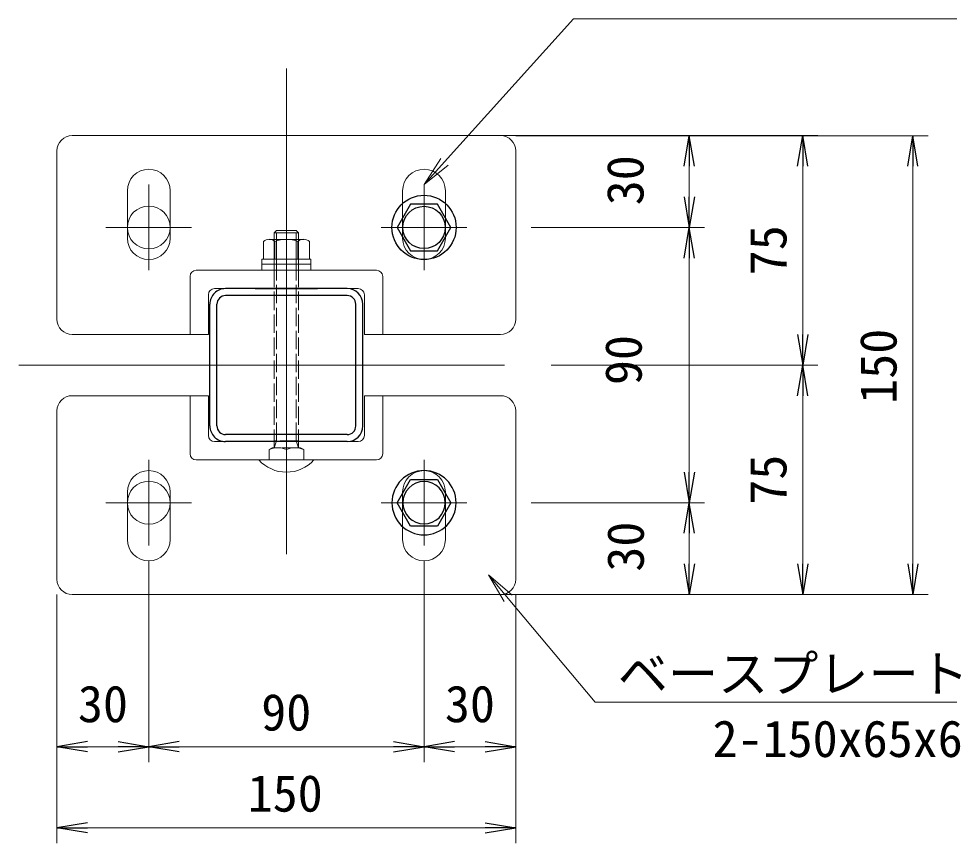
# Model space of a CAD drawing. Units: millimetres, scale not verified, with parts at other scales. Extents: x -3536 to 4864, y -2970 to 2970.
# Drawn here: x 2654 to 3887, y 182 to 1260 of the extents above; entities that cross this region are included whole.
import ezdxf
from ezdxf.enums import TextEntityAlignment as Align

# ---------------------------------------------------------------- set-up
doc = ezdxf.new("R2010")
doc.units = ezdxf.units.MM
doc.header["$LTSCALE"] = 20
doc.linetypes.add('DASHED', pattern=[7.5, 6, -1.5])
doc.linetypes.add('USER1', pattern=[50.8, 31.75, -6.35, 6.35, -6.35])
for name, color, linetype, lineweight in [('0-1_D-BMK', 2, 'USER1', 13), ('0-2_D-STR1', 1, 'Continuous', 25), ('0-3_D-STR3', 3, 'Continuous', 13), ('0-4_D-STR-TXT', 7, 'Continuous', 13), ('0-6_D-STR-DIM', 7, 'Continuous', 13), ('0-7_0', 7, 'Continuous', 25)]:
    doc.layers.add(name, color=color, linetype=linetype, lineweight=lineweight)
doc.styles.add('ＭＳ ゴシック', font='')
doc.styles.get('ＭＳ ゴシック').set_extended_font_data('MS Gothic')

# ---------------------------------------------------------------- blocks, each defined once
blk = doc.blocks.new('M10-平')
at = {"layer": '0-7_0', "color": 3}
blk.add_lwpolyline([(152.6, -88.1), (152.6, 88.1), (0, 176.2), (-152.6, 88.1), (-152.6, -88.1), (0, -176.2)], close=True, dxfattribs=at)
for radius in [210, 138.5]:
    blk.add_circle((0, 0), radius, dxfattribs=at)
blk = doc.blocks.new('_Open')
at = {"layer": '0-7_0'}
blk.add_line((-20, 3.33), (0, 0), dxfattribs=at)
blk.add_lwpolyline([(-20, -3.33), (0, 0), (-20, 0)], dxfattribs=at)
blk = doc.blocks.new('ベースプレート部品\u3000平面図')
at = {"layer": '0-3_D-STR3'}
for p, q in [((-13176.5, 106918.2), (-15976.5, 106918.2)), ((-16076.5, 106818.2), (-16076.5, 105718.2)), ((-13076.5, 105718.2), (-13076.5, 106818.2)), ((-15616.5, 106248.2), (-15616.5, 106558.2)), ((-15336.5, 106248.2), (-15336.5, 106558.2)), ((-13816.5, 106248.2), (-13816.5, 106558.2)), ((-13536.5, 106248.2), (-13536.5, 106558.2)), ((-15206.5, 105618.2), (-15206.5, 105998.2)), ((-13986.5, 106038.2), (-15166.5, 106038.2)), ((-13946.5, 105998.2), (-13946.5, 105618.2)), ((-15086.5, 105618.2), (-15086.5, 105878.2)), ((-14106.5, 105918.2), (-15046.5, 105918.2)), ((-14066.5, 105618.2), (-14066.5, 105878.2)), ((-15976.5, 105618.2), (-15084.8, 105618.2)), ((-14064.8, 105618.2), (-13176.5, 105618.2))]:
    blk.add_line(p, q, dxfattribs=at)
for centre, radius, start, end in [((-15976.5, 106818.2), 100, 90, 180), ((-13176.5, 106818.2), 100, 0, 90), ((-15476.5, 106558.2), 140, 0, 180), ((-13676.5, 106558.2), 140, 0, 180), ((-15476.5, 106248.2), 140, 180, 0), ((-13676.5, 106248.2), 140, 180, 0), ((-15166.5, 105998.2), 40, 90, 180), ((-13986.5, 105998.2), 40, 0, 90), ((-15046.5, 105878.2), 40, 90, 180), ((-14106.5, 105878.2), 40, 0, 90), ((-15976.5, 105718.2), 100, 180, 270), ((-13176.5, 105718.2), 100, 270, 0)]:
    blk.add_arc(centre, radius, start, end, dxfattribs=at)
blk = doc.blocks.new('JIS 丸頭角根ボルト(1W.1SW.1N)')
at = {"layer": '0-3_D-STR3'}
for p, q in [((91676.64, 43342.43), (91676.64, 43702.43)), ((92956.64, 43682.43), (92956.64, 43362.43)), ((92988.64, 43682.43), (92956.64, 43682.43)), ((92988.64, 43672.43), (92988.64, 43372.43)), ((92988.64, 43672.43), (93104.64, 43672.43)), ((93118.64, 43637.99), (93118.64, 43407.09)), ((92916.64, 43602.43), (93160.64, 43602.43)), ((92916.64, 43586.43), (93160.64, 43586.43)), ((92988.64, 43597.43), (93104.64, 43597.43)), ((93160.64, 43442.54), (93160.64, 43602.54)), ((93160.64, 43602.54), (93176.64, 43586.54)), ((93176.64, 43458.54), (93176.64, 43586.54)), ((92916.64, 43458.52), (93160.64, 43458.52)), ((92916.64, 43442.43), (93160.64, 43442.43)), ((92988.64, 43447.43), (93104.64, 43447.43)), ((93160.64, 43442.54), (93176.64, 43458.54)), ((92988.64, 43372.43), (93104.64, 43372.43))]:
    blk.add_line(p, q, dxfattribs=at)
at = {"layer": '0-3_D-STR3', "linetype": 'DASHED'}
for p, q in [((91676.64, 43635.43), (91744.64, 43635.43)), ((91744.64, 43635.43), (91756.64, 43614.65)), ((91756.64, 43430.22), (91756.64, 43614.65)), ((91756.64, 43602.43), (92916.64, 43602.43)), ((91756.64, 43602.43), (91800.64, 43586.43)), ((91800.64, 43442.43), (91800.64, 43602.43)), ((91800.64, 43586.43), (92916.64, 43586.43)), ((91756.64, 43442.43), (91800.64, 43458.43)), ((91756.64, 43442.43), (92916.64, 43442.43)), ((91800.64, 43458.43), (92916.64, 43458.52)), ((91676.64, 43409.43), (91744.64, 43409.43)), ((91744.64, 43409.43), (91756.64, 43430.22))]:
    blk.add_line(p, q, dxfattribs=at)
at = {"layer": '0-3_D-STR3'}
blk.add_lwpolyline([(92956.64, 43682.43), (92956.64, 43362.43), (92916.64, 43362.43), (92916.64, 43682.43)], close=True, dxfattribs=at)
blk.add_lwpolyline([(92988.64, 43682.43), (92988.64, 43362.43), (92956.64, 43362.43)], dxfattribs=at)
for centre, radius, start, end in [((91839.14, 43522.43), 242.5, 132.07502, 227.92498), ((93061.75, 43634.93), 56.97, 318.83491, 41.16509), ((92910.74, 43522.43), 207.89, 338.85295, 21.14705), ((93061.7, 43409.93), 57.01, 318.86505, 41.13495)]:
    blk.add_arc(centre, radius, start, end, dxfattribs=at)
at = {"layer": '0-3_D-STR3', "linetype": 'DASHED'}
for centre, radius, start, end in [((91616.61, 43578.93), 139.94, 336.18668, 23.81332), ((91617.66, 43465.93), 138.98, 336.0128, 23.9872)]:
    blk.add_arc(centre, radius, start, end, dxfattribs=at)

msp = doc.modelspace()

# ---------------------------------------------------------------- linework, layer by layer
at = {"layer": '0-1_D-BMK'}
for p, q in [((3004.24, 1194.87), (3004.24, 486.13)), ((2824.24, 1043), (2824.24, 931)), ((3184.24, 1043), (3184.24, 931)), ((2768.24, 987), (2880.24, 987)), ((3128.24, 987), (3240.24, 987)), ((2654.35, 807.05), (3330.69, 807.05)), ((2824.24, 571.1), (2824.24, 683.1)), ((3184.24, 571.1), (3184.24, 683.1)), ((2768.24, 627.1), (2880.24, 627.1)), ((3128.24, 627.1), (3240.24, 627.1))]:
    msp.add_line(p, q, dxfattribs=at)
at = {"layer": '0-2_D-STR1'}
for p, q in [((3083.83, 907.05), (2924.63, 907.05)), ((2963.43, 907.05), (3045.03, 907.05)), ((3083.83, 897.85), (2924.63, 897.85)), ((2904.23, 727.45), (2904.23, 886.65)), ((2913.43, 727.45), (2913.43, 886.65)), ((3095.03, 727.45), (3095.03, 886.65)), ((3104.23, 727.45), (3104.23, 886.65)), ((3083.83, 716.25), (2924.63, 716.25)), ((3083.83, 707.05), (2924.63, 707.05))]:
    msp.add_line(p, q, dxfattribs=at)
for centre, radius, start, end in [((2924.63, 886.65), 20.4, 89.99974, 179.99999), ((3083.83, 886.65), 20.4, 0.00014, 89.99968), ((2924.63, 886.65), 11.2, 89.99974, 179.99999), ((3083.83, 886.65), 11.2, 0.00014, 89.99968), ((2924.63, 727.45), 20.4, 180.00001, 270.00033), ((2924.63, 727.45), 11.2, 180.00001, 270.00033), ((3083.83, 727.45), 20.4, 270.00027, 0.00001), ((3083.83, 727.45), 11.2, 270.00027, 0.00001)]:
    msp.add_arc(centre, radius, start, end, dxfattribs=at)
at = {"layer": '0-3_D-STR3'}
for centre in [(2824.24, 987), (2824.24, 627.1)]:
    msp.add_circle(centre, 28, dxfattribs=at)
at = {"layer": '0-4_D-STR-TXT'}
for p, q in [((3215.98, 1068.26), (3184.25, 1043)), ((3289.07, 497.74), (3268.47, 532.66))]:
    msp.add_line(p, q, dxfattribs=at)
for points in [[(3206.07, 1077.18), (3184.25, 1043), (3211.02, 1072.72), (3379.53, 1259.73), (3874.01, 1259.73), (3881.21, 1259.73)], [(3299.29, 506.31), (3268.47, 532.66), (3294.18, 502.02), (3408.19, 366.16), (3874.01, 366.16), (3881.21, 366.16)]]:
    msp.add_lwpolyline(points, dxfattribs=at)
at = {"layer": '0-6_D-STR-DIM'}
for p, q in [((3221.24, 1107.05), (3699.46, 1107.05)), ((3304.23, 1107), (3843.44, 1107)), ((3317.84, 1107), (3551.12, 1107)), ((3531.12, 1027.05), (3531.12, 1067)), ((3679.46, 847.05), (3679.46, 1067.05)), ((3823.44, 1067), (3823.44, 547.1)), ((3324.24, 987.05), (3551.12, 987.05)), ((3324.24, 987.05), (3551.12, 987.05)), ((3531.12, 947.05), (3531.12, 667.05)), ((3350.69, 807.05), (3699.46, 807.05)), ((3350.69, 807.05), (3699.46, 807.05)), ((3679.46, 547.1), (3679.46, 767.05)), ((3324.24, 627.1), (3551.12, 627.1)), ((3324.24, 627.05), (3551.12, 627.05)), ((3531.12, 587.1), (3531.12, 547.1)), ((2824.21, 551.1), (2824.21, 288.04)), ((2824.21, 551.1), (2824.21, 288.04)), ((3184.21, 551.1), (3184.21, 288.04)), ((3184.21, 551.1), (3184.21, 288.04)), ((2704.24, 507.05), (2704.24, 288.04)), ((2704.24, 507.05), (2704.24, 182.01)), ((3210.88, 507.1), (3699.46, 507.1)), ((3304.23, 507.1), (3551.12, 507.1)), ((3304.23, 507.1), (3843.44, 507.1)), ((3304.24, 507.05), (3304.24, 182.01)), ((3304.24, 507.05), (3304.24, 288.04)), ((2784.21, 308.04), (2744.24, 308.04)), ((3144.21, 308.04), (2864.21, 308.04)), ((3224.21, 308.04), (3264.24, 308.04)), ((3264.24, 202.01), (2744.24, 202.01))]:
    msp.add_line(p, q, dxfattribs=at)

# ---------------------------------------------------------------- block references
at = {"layer": '0-3_D-STR3', "xscale": 0.2, "yscale": 0.2}
msp.add_blockref('ベースプレート部品\u3000平面図', (5919.53, -20276.58), dxfattribs=at)
at = {"layer": '0-3_D-STR3', "yscale": 0.2}
for name, p, xscale, rotation in [('M10-平', (3184.24, 987), 0.2, 30), ('ベースプレート部品\u3000平面図', (5919.53, 21890.68), -0.2, 180), ('M10-平', (3184.24, 627.1), -0.2, 150)]:
    msp.add_blockref(name, p, dxfattribs=dict(at, xscale=xscale, rotation=rotation))
at = {"layer": '0-6_D-STR-DIM'}
for name, p, xscale, yscale, rotation in [('_Open', (3531.12, 1107), 2, 2, 90), ('_Open', (3679.46, 1107.05), 2, 2, 90), ('_Open', (3823.44, 1107), 2, 2, 90), ('_Open', (3531.12, 987.05), 2, 2, 270), ('_Open', (3531.12, 987.05), 2, 2, 90), ('JIS 丸頭角根ボルト(1W.1SW.1N)', (11708.9, -17652.61), 0.2000036, 0.2000036, 90), ('_Open', (3679.46, 807.05), 2, 2, 270), ('_Open', (3679.46, 807.05), 2, 2, 90), ('_Open', (3531.12, 627.05), 2, 2, 270), ('_Open', (3531.12, 627.1), 2, 2, 90), ('_Open', (3531.12, 507.1), 2, 2, 270), ('_Open', (3679.46, 507.1), 2, 2, 270), ('_Open', (3823.44, 507.1), 2, 2, 270), ('_Open', (2704.24, 308.04), 2, 2, 180), ('_Open', (2824.21, 308.04), 2, 2, 180), ('_Open', (3184.21, 308.04), 2, 2, 180), ('_Open', (2704.24, 202.01), 2, 2, 180)]:
    msp.add_blockref(name, p, dxfattribs=dict(at, xscale=xscale, yscale=yscale, rotation=rotation))
at = {"layer": '0-6_D-STR-DIM', "xscale": 2, "yscale": 2}
for p in [(2824.21, 308.04), (3184.21, 308.04), (3304.24, 308.04), (3304.24, 202.01)]:
    msp.add_blockref('_Open', p, dxfattribs=at)

# ---------------------------------------------------------------- texts
at = {"layer": '0-4_D-STR-TXT', "style": 'ＭＳ ゴシック'}
for s, p in [('ベースプレート', (3437.56, 365.06)), ('2-150x65x6 ', (3561.64, 280.16))]:
    msp.add_text(s, height=48.09, dxfattribs=at).set_placement(p, align=Align.BOTTOM_LEFT)
at = {"layer": '0-6_D-STR-DIM', "style": 'ＭＳ ゴシック'}
for s, p in [('30', (3485.71, 1015.98)), ('75', (3672.72, 924.45)), ('150', (3816.7, 756.4)), ('90', (3483.38, 780.92)), ('75', (3672.71, 624.47)), ('30', (3486.08, 536.96))]:
    msp.add_text(s, height=48.09, rotation=90, dxfattribs=at).set_placement(p, align=Align.BOTTOM_LEFT)
for s, p in [('30', (2731.65, 325.7)), ('30', (3211.54, 325.7)), ('90', (2971.34, 314.79)), ('150', (2953.59, 208.75))]:
    msp.add_text(s, height=48.09, dxfattribs=at).set_placement(p, align=Align.BOTTOM_LEFT)

doc.saveas('drawing.dxf')
